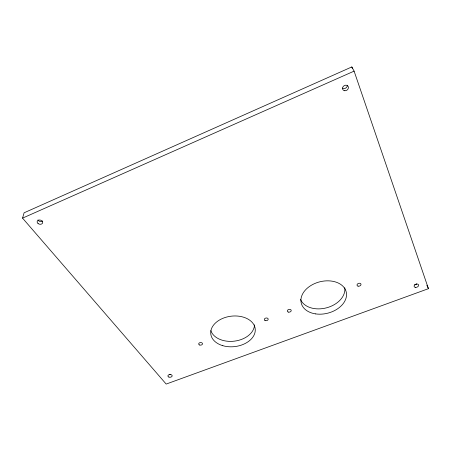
<?xml version="1.0" encoding="UTF-8"?>
<svg xmlns="http://www.w3.org/2000/svg" width="451" height="451" viewBox="0 0 451 451"><rect width="100%" height="100%" fill="white"/><g stroke="black" fill="none" stroke-linecap="round" stroke-linejoin="round"><path stroke-width="0.68" d="M22.55 218.132L24.1 212.793L351.831 66.934L354.103 71.134L428.45 288.674L166.177 384.066L22.55 218.132L354.103 71.134M426.855 285.241L428.45 288.674M351.831 66.934L352.287 68.264M344.761 287.755A22.962 16.163 -14.3 0 1 326.518 307.83A22.962 16.163 -14.3 0 1 300.518 299.396M254.488 324.838A22.167 15.3 -6.6 0 1 234.689 341.108A22.167 15.3 -6.6 0 1 210.848 330.634M416.47 284.062A6.241 4.2 -20.6 0 1 415.478 284.491M416.769 284.006A2.351 1.578 -20.5 0 1 414.565 284.812M170.495 374.437A2.125 1.364 -2.5 0 1 169.401 374.437M347.332 85.256A3.078 2.627 -35 0 1 345.652 88.108A3.078 2.627 -35 0 1 342.427 88.108M42.727 221.041A2.813 2.103 13.2 0 1 37.985 219.941M315.706 313.907A23.176 16.185 -14.2 0 0 346.227 291.994A23.176 16.185 -14.2 0 0 309.234 286.633A23.176 16.185 -14.2 0 0 315.706 313.907M358.066 286.154A2.046 1.426 -17.1 0 0 361.009 284.378A2.046 1.426 -17.1 0 0 357.959 283.645A2.046 1.426 -17.1 0 0 358.066 286.154M288.465 312.109A1.979 1.376 -11.2 0 0 291.211 310.423A1.979 1.376 -11.2 0 0 288.116 309.747A1.979 1.376 -11.2 0 0 288.465 312.109M265.058 320.526A1.962 1.359 -9.3 0 0 268.176 319.37A1.962 1.359 -9.3 0 0 265.515 318.147A1.962 1.359 -9.3 0 0 265.058 320.526M222.811 345.686A22.364 15.311 -6.7 0 0 255.255 329.269A22.364 15.311 -6.7 0 0 220.928 319.218A22.364 15.311 -6.7 0 0 222.811 345.686M199.528 344.97A1.922 1.297 -4.3 0 0 202.51 343.859A1.922 1.297 -4.3 0 0 199.754 342.721A1.922 1.297 -4.3 0 0 199.528 344.97M415.709 287.405A2.362 1.578 -20.4 0 0 418.579 284.902A2.362 1.578 -20.4 0 0 414.796 284.829A2.362 1.578 -20.4 0 0 415.709 287.405M168.9 377.07A2.137 1.364 -2.5 0 0 172.169 375.88A2.137 1.364 -2.5 0 0 169.04 374.702A2.137 1.364 -2.5 0 0 168.9 377.07M38.121 223.6A2.824 2.108 13.1 0 0 42.665 222.788A2.824 2.108 13.1 0 0 38.955 220.043A2.824 2.108 13.1 0 0 38.121 223.6M344.829 90.758A3.095 2.638 -34.7 0 0 348.29 86.739A3.095 2.638 -34.7 0 0 343.29 86.412A3.095 2.638 -34.7 0 0 344.829 90.758"/></g></svg>
